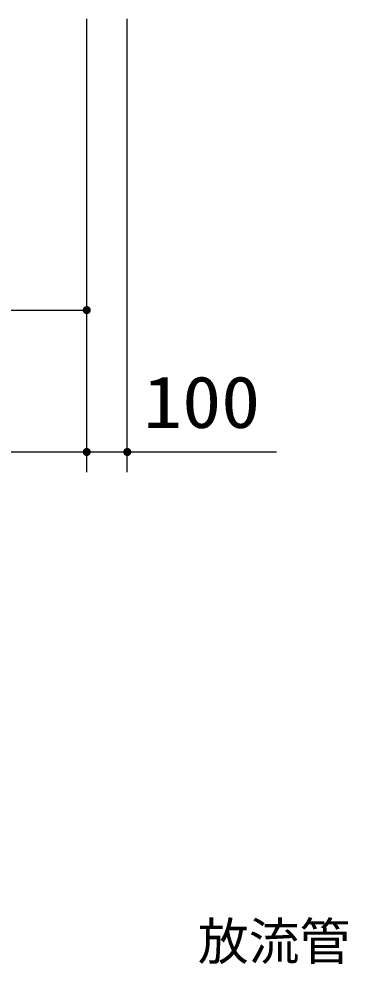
# Model space of a CAD drawing. Units: millimetres, scale not verified. Extents: x -14850 to 14850, y -10500 to 10500.
# Drawn here: x -6330 to -5518, y -3364 to -1032 of the extents above; entities that cross this region are included whole.
import ezdxf
from ezdxf.enums import TextEntityAlignment as Align

# ---------------------------------------------------------------- set-up
doc = ezdxf.new("R2010")
doc.units = ezdxf.units.MM
doc.header["$LTSCALE"] = 50
doc.layers.add('0-0_機器', color=3, linetype='Continuous', lineweight=25)
doc.layers.add('0-5_製作', color=5, linetype='Continuous', lineweight=25)
doc.styles.add('ＭＳ ゴシック', font='')
doc.styles.get('ＭＳ ゴシック').set_extended_font_data('MS Gothic')

msp = doc.modelspace()

# ---------------------------------------------------------------- linework, layer by layer
at = {"layer": '0-5_製作', "color": 2}
for p, q in [((-6162.75, -2150.06), (-6162.75, -1031.5)), ((-6062.75, -2150.06), (-6062.75, -1031.5)), ((-6812.75, -1750.06), (-6162.75, -1750.06)), ((-9982.75, -2100.06), (-6162.75, -2100.06)), ((-6162.75, -2100.06), (-6062.75, -2100.06)), ((-6062.75, -2100.06), (-5694.85, -2100.06))]:
    msp.add_line(p, q, dxfattribs=at)
at = {"layer": '0-5_製作'}
for points in [[(-6172.57, -1748.19), (-6162.75, -1750.06), (-6172.73, -1749.44)], [(-6172.26, -1746.97), (-6162.75, -1750.06), (-6172.57, -1748.19)], [(-6171.8, -1745.81), (-6162.75, -1750.06), (-6172.26, -1746.97)], [(-6171.2, -1744.71), (-6162.75, -1750.06), (-6171.8, -1745.81)], [(-6170.46, -1743.69), (-6162.75, -1750.06), (-6171.2, -1744.71)], [(-6169.6, -1742.77), (-6162.75, -1750.06), (-6170.46, -1743.69)], [(-6168.63, -1741.97), (-6162.75, -1750.06), (-6169.6, -1742.77)], [(-6167.57, -1741.3), (-6162.75, -1750.06), (-6168.63, -1741.97)], [(-6166.43, -1740.77), (-6162.75, -1750.06), (-6167.57, -1741.3)], [(-6165.24, -1740.38), (-6162.75, -1750.06), (-6166.43, -1740.77)], [(-6165.24, -1740.38), (-6162.75, -1740.06), (-6162.75, -1750.06)], [(-6164.01, -1740.14), (-6162.75, -1740.06), (-6165.24, -1740.38)], [(-6162.75, -1740.06), (-6152.75, -1750.06), (-6162.75, -1750.06)], [(-6162.12, -1740.08), (-6152.75, -1750.06), (-6162.75, -1740.06)], [(-6160.88, -1740.24), (-6152.75, -1750.06), (-6162.12, -1740.08)], [(-6159.66, -1740.55), (-6152.75, -1750.06), (-6160.88, -1740.24)], [(-6158.49, -1741.02), (-6152.75, -1750.06), (-6159.66, -1740.55)], [(-6157.39, -1741.62), (-6152.75, -1750.06), (-6158.49, -1741.02)], [(-6156.38, -1742.36), (-6152.75, -1750.06), (-6157.39, -1741.62)], [(-6155.46, -1743.22), (-6152.75, -1750.06), (-6156.38, -1742.36)], [(-6154.66, -1744.19), (-6152.75, -1750.06), (-6155.46, -1743.22)], [(-6153.99, -1745.25), (-6152.75, -1750.06), (-6154.66, -1744.19)], [(-6153.99, -1745.25), (-6152.83, -1748.81), (-6152.75, -1750.06)], [(-6153.45, -1746.38), (-6152.83, -1748.81), (-6153.99, -1745.25)], [(-6153.45, -1746.38), (-6153.07, -1747.58), (-6152.83, -1748.81)], [(-6172.73, -1749.44), (-6162.75, -1750.06), (-6172.75, -1750.06)], [(-6172.75, -1750.06), (-6171.51, -1754.88), (-6172.67, -1751.32)], [(-6172.75, -1750.06), (-6170.84, -1755.94), (-6171.51, -1754.88)], [(-6162.75, -1750.06), (-6170.84, -1755.94), (-6172.75, -1750.06)], [(-6172.67, -1751.32), (-6172.05, -1753.74), (-6172.44, -1752.55)], [(-6172.67, -1751.32), (-6171.51, -1754.88), (-6172.05, -1753.74)], [(-6162.75, -1750.06), (-6170.04, -1756.91), (-6170.84, -1755.94)], [(-6162.75, -1750.06), (-6169.13, -1757.77), (-6170.04, -1756.91)], [(-6162.75, -1750.06), (-6168.11, -1758.51), (-6169.13, -1757.77)], [(-6162.75, -1750.06), (-6167.01, -1759.11), (-6168.11, -1758.51)], [(-6162.75, -1750.06), (-6165.84, -1759.57), (-6167.01, -1759.11)], [(-6162.75, -1750.06), (-6164.63, -1759.89), (-6165.84, -1759.57)], [(-6162.75, -1750.06), (-6163.38, -1760.04), (-6164.63, -1759.89)], [(-6162.75, -1750.06), (-6162.75, -1760.06), (-6163.38, -1760.04)], [(-6162.75, -1750.06), (-6161.5, -1759.98), (-6162.75, -1760.06)], [(-6162.75, -1750.06), (-6160.26, -1759.75), (-6161.5, -1759.98)], [(-6162.75, -1750.06), (-6159.07, -1759.36), (-6160.26, -1759.75)], [(-6152.75, -1750.06), (-6159.07, -1759.36), (-6162.75, -1750.06)], [(-6152.75, -1750.06), (-6157.93, -1758.83), (-6159.07, -1759.36)], [(-6152.75, -1750.06), (-6156.87, -1758.15), (-6157.93, -1758.83)], [(-6152.75, -1750.06), (-6155.91, -1757.35), (-6156.87, -1758.15)], [(-6152.75, -1750.06), (-6155.05, -1756.44), (-6155.91, -1757.35)], [(-6152.75, -1750.06), (-6154.31, -1755.42), (-6155.05, -1756.44)], [(-6152.75, -1750.06), (-6153.7, -1754.32), (-6154.31, -1755.42)], [(-6152.75, -1750.06), (-6153.24, -1753.15), (-6153.7, -1754.32)], [(-6152.75, -1750.06), (-6152.93, -1751.94), (-6153.24, -1753.15)], [(-6152.75, -1750.06), (-6152.77, -1750.69), (-6152.93, -1751.94)], [(-6172.57, -2098.19), (-6162.75, -2100.06), (-6172.73, -2099.44)], [(-6172.26, -2096.97), (-6162.75, -2100.06), (-6172.57, -2098.19)], [(-6171.8, -2095.81), (-6162.75, -2100.06), (-6172.26, -2096.97)], [(-6171.2, -2094.71), (-6162.75, -2100.06), (-6171.8, -2095.81)], [(-6170.46, -2093.69), (-6162.75, -2100.06), (-6171.2, -2094.71)], [(-6169.6, -2092.77), (-6162.75, -2100.06), (-6170.46, -2093.69)], [(-6168.63, -2091.97), (-6162.75, -2100.06), (-6169.6, -2092.77)], [(-6167.57, -2091.3), (-6162.75, -2100.06), (-6168.63, -2091.97)], [(-6166.43, -2090.77), (-6162.75, -2100.06), (-6167.57, -2091.3)], [(-6165.24, -2090.38), (-6162.75, -2100.06), (-6166.43, -2090.77)], [(-6165.24, -2090.38), (-6162.75, -2090.06), (-6162.75, -2100.06)], [(-6164.01, -2090.14), (-6162.75, -2090.06), (-6165.24, -2090.38)], [(-6162.75, -2090.06), (-6152.75, -2100.06), (-6162.75, -2100.06)], [(-6162.12, -2090.08), (-6152.75, -2100.06), (-6162.75, -2090.06)], [(-6160.88, -2090.24), (-6152.75, -2100.06), (-6162.12, -2090.08)], [(-6159.66, -2090.55), (-6152.75, -2100.06), (-6160.88, -2090.24)], [(-6158.49, -2091.02), (-6152.75, -2100.06), (-6159.66, -2090.55)], [(-6157.39, -2091.62), (-6152.75, -2100.06), (-6158.49, -2091.02)], [(-6156.38, -2092.36), (-6152.75, -2100.06), (-6157.39, -2091.62)], [(-6155.46, -2093.22), (-6152.75, -2100.06), (-6156.38, -2092.36)], [(-6154.66, -2094.19), (-6152.75, -2100.06), (-6155.46, -2093.22)], [(-6154.66, -2094.19), (-6152.83, -2098.81), (-6152.75, -2100.06)], [(-6153.99, -2095.25), (-6152.83, -2098.81), (-6154.66, -2094.19)], [(-6153.99, -2095.25), (-6153.07, -2097.58), (-6152.83, -2098.81)], [(-6153.45, -2096.38), (-6153.07, -2097.58), (-6153.99, -2095.25)], [(-6072.57, -2098.19), (-6062.75, -2100.06), (-6072.73, -2099.44)], [(-6072.26, -2096.97), (-6062.75, -2100.06), (-6072.57, -2098.19)], [(-6071.8, -2095.81), (-6062.75, -2100.06), (-6072.26, -2096.97)], [(-6071.19, -2094.71), (-6062.75, -2100.06), (-6071.8, -2095.81)], [(-6070.46, -2093.69), (-6062.75, -2100.06), (-6071.19, -2094.71)], [(-6069.6, -2092.77), (-6062.75, -2100.06), (-6070.46, -2093.69)], [(-6068.63, -2091.97), (-6062.75, -2100.06), (-6069.6, -2092.77)], [(-6067.57, -2091.3), (-6062.75, -2100.06), (-6068.63, -2091.97)], [(-6066.43, -2090.77), (-6062.75, -2100.06), (-6067.57, -2091.3)], [(-6065.24, -2090.38), (-6062.75, -2100.06), (-6066.43, -2090.77)], [(-6065.24, -2090.38), (-6062.75, -2090.06), (-6062.75, -2100.06)], [(-6064, -2090.14), (-6062.75, -2090.06), (-6065.24, -2090.38)], [(-6062.75, -2090.06), (-6052.75, -2100.06), (-6062.75, -2100.06)], [(-6062.12, -2090.08), (-6052.75, -2100.06), (-6062.75, -2090.06)], [(-6060.88, -2090.24), (-6052.75, -2100.06), (-6062.12, -2090.08)], [(-6059.66, -2090.55), (-6052.75, -2100.06), (-6060.88, -2090.24)], [(-6058.49, -2091.02), (-6052.75, -2100.06), (-6059.66, -2090.55)], [(-6057.39, -2091.62), (-6052.75, -2100.06), (-6058.49, -2091.02)], [(-6056.38, -2092.36), (-6052.75, -2100.06), (-6057.39, -2091.62)], [(-6055.46, -2093.22), (-6052.75, -2100.06), (-6056.38, -2092.36)], [(-6054.66, -2094.19), (-6052.75, -2100.06), (-6055.46, -2093.22)], [(-6054.66, -2094.19), (-6052.83, -2098.81), (-6052.75, -2100.06)], [(-6053.99, -2095.25), (-6052.83, -2098.81), (-6054.66, -2094.19)], [(-6053.99, -2095.25), (-6053.07, -2097.58), (-6052.83, -2098.81)], [(-6053.45, -2096.38), (-6053.07, -2097.58), (-6053.99, -2095.25)], [(-6172.73, -2099.44), (-6162.75, -2100.06), (-6172.75, -2100.06)], [(-6172.75, -2100.06), (-6170.84, -2105.94), (-6172.67, -2101.32)], [(-6172.75, -2100.06), (-6170.04, -2106.91), (-6170.84, -2105.94)], [(-6162.75, -2100.06), (-6170.04, -2106.91), (-6172.75, -2100.06)], [(-6172.67, -2101.32), (-6171.51, -2104.88), (-6172.44, -2102.55)], [(-6172.67, -2101.32), (-6170.84, -2105.94), (-6171.51, -2104.88)], [(-6172.44, -2102.55), (-6171.51, -2104.88), (-6172.05, -2103.74)], [(-6162.75, -2100.06), (-6169.13, -2107.77), (-6170.04, -2106.91)], [(-6162.75, -2100.06), (-6168.11, -2108.51), (-6169.13, -2107.77)], [(-6162.75, -2100.06), (-6167.01, -2109.11), (-6168.11, -2108.51)], [(-6162.75, -2100.06), (-6165.84, -2109.57), (-6167.01, -2109.11)], [(-6162.75, -2100.06), (-6164.63, -2109.89), (-6165.84, -2109.57)], [(-6162.75, -2100.06), (-6163.38, -2110.04), (-6164.63, -2109.89)], [(-6162.75, -2100.06), (-6162.75, -2110.06), (-6163.38, -2110.04)], [(-6162.75, -2100.06), (-6161.5, -2109.98), (-6162.75, -2110.06)], [(-6162.75, -2100.06), (-6160.26, -2109.75), (-6161.5, -2109.98)], [(-6162.75, -2100.06), (-6159.07, -2109.36), (-6160.26, -2109.75)], [(-6152.75, -2100.06), (-6159.07, -2109.36), (-6162.75, -2100.06)], [(-6152.75, -2100.06), (-6157.93, -2108.83), (-6159.07, -2109.36)], [(-6152.75, -2100.06), (-6156.87, -2108.15), (-6157.93, -2108.83)], [(-6152.75, -2100.06), (-6155.91, -2107.35), (-6156.87, -2108.15)], [(-6152.75, -2100.06), (-6155.05, -2106.44), (-6155.91, -2107.35)], [(-6152.75, -2100.06), (-6154.31, -2105.42), (-6155.05, -2106.44)], [(-6152.75, -2100.06), (-6153.7, -2104.32), (-6154.31, -2105.42)], [(-6152.75, -2100.06), (-6153.24, -2103.15), (-6153.7, -2104.32)], [(-6152.75, -2100.06), (-6152.93, -2101.94), (-6153.24, -2103.15)], [(-6152.75, -2100.06), (-6152.77, -2100.69), (-6152.93, -2101.94)], [(-6072.73, -2099.44), (-6062.75, -2100.06), (-6072.75, -2100.06)], [(-6072.75, -2100.06), (-6070.84, -2105.94), (-6072.67, -2101.32)], [(-6072.75, -2100.06), (-6070.04, -2106.91), (-6070.84, -2105.94)], [(-6062.75, -2100.06), (-6070.04, -2106.91), (-6072.75, -2100.06)], [(-6072.67, -2101.32), (-6071.51, -2104.88), (-6072.44, -2102.55)], [(-6072.67, -2101.32), (-6070.84, -2105.94), (-6071.51, -2104.88)], [(-6072.44, -2102.55), (-6071.51, -2104.88), (-6072.05, -2103.74)], [(-6062.75, -2100.06), (-6069.13, -2107.77), (-6070.04, -2106.91)], [(-6062.75, -2100.06), (-6068.11, -2108.51), (-6069.13, -2107.77)], [(-6062.75, -2100.06), (-6067.01, -2109.11), (-6068.11, -2108.51)], [(-6062.75, -2100.06), (-6065.84, -2109.57), (-6067.01, -2109.11)], [(-6062.75, -2100.06), (-6064.63, -2109.89), (-6065.84, -2109.57)], [(-6062.75, -2100.06), (-6063.38, -2110.04), (-6064.63, -2109.89)], [(-6062.75, -2100.06), (-6062.75, -2110.06), (-6063.38, -2110.04)], [(-6062.75, -2100.06), (-6061.5, -2109.98), (-6062.75, -2110.06)], [(-6062.75, -2100.06), (-6060.26, -2109.75), (-6061.5, -2109.98)], [(-6062.75, -2100.06), (-6059.07, -2109.36), (-6060.26, -2109.75)], [(-6052.75, -2100.06), (-6059.07, -2109.36), (-6062.75, -2100.06)], [(-6052.75, -2100.06), (-6057.93, -2108.83), (-6059.07, -2109.36)], [(-6052.75, -2100.06), (-6056.87, -2108.15), (-6057.93, -2108.83)], [(-6052.75, -2100.06), (-6055.91, -2107.35), (-6056.87, -2108.15)], [(-6052.75, -2100.06), (-6055.05, -2106.44), (-6055.91, -2107.35)], [(-6052.75, -2100.06), (-6054.31, -2105.42), (-6055.05, -2106.44)], [(-6052.75, -2100.06), (-6053.7, -2104.32), (-6054.31, -2105.42)], [(-6052.75, -2100.06), (-6053.24, -2103.15), (-6053.7, -2104.32)], [(-6052.75, -2100.06), (-6052.93, -2101.94), (-6053.24, -2103.15)], [(-6052.75, -2100.06), (-6052.77, -2100.69), (-6052.93, -2101.94)]]:
    msp.add_solid(points, dxfattribs=at)

# ---------------------------------------------------------------- texts
at = {"layer": '0-0_機器', "color": 4, "style": 'ＭＳ ゴシック'}
msp.add_text('\u3000放流管\u3000', height=91.79, dxfattribs=at).set_placement((-6013.87, -3380.97), align=Align.BOTTOM_LEFT)
at = {"layer": '0-5_製作', "color": 4, "style": 'ＭＳ ゴシック', "width": 1.1}
msp.add_text('100', height=128.4, dxfattribs=at).set_placement((-6023.4, -2079.41), align=Align.BOTTOM_LEFT)

doc.saveas('drawing.dxf')
